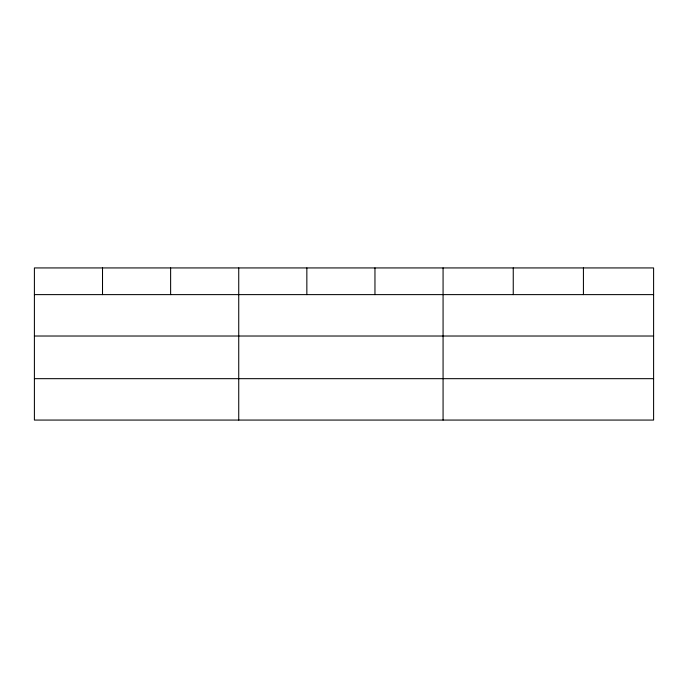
<?xml version="1.0" encoding="UTF-8"?>
<svg xmlns="http://www.w3.org/2000/svg" width="688" height="688" viewBox="0 0 688 688"><rect width="100%" height="100%" fill="white"/><g stroke="black" fill="none" stroke-linecap="round" stroke-linejoin="round"><path stroke-width="1.03" d="M653.6 336.019L653.6 267.933L34.4 267.933L34.4 420.067L653.6 420.067L653.6 336.019L34.4 336.019M34.4 294.619L653.6 294.619M34.4 378.667L653.6 378.667M583.424 267.933L583.424 294.619M513.248 267.933L513.248 294.619M443.072 267.933L443.072 420.067M374.96 267.933L374.96 294.619M306.848 267.933L306.848 294.619M238.736 267.933L238.736 420.067M170.624 267.933L170.624 294.619M102.512 267.933L102.512 294.619"/></g></svg>
